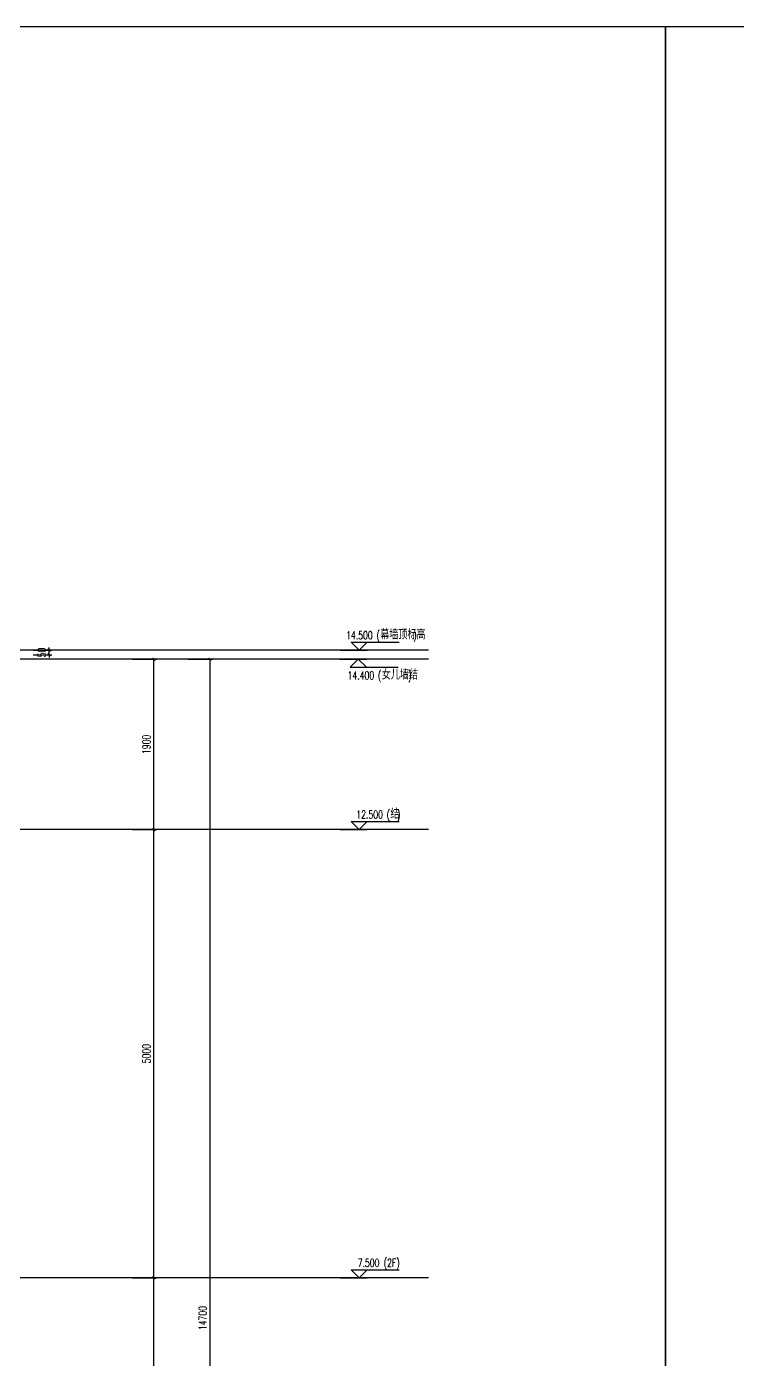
# Model space of a CAD drawing. Extents: x -1899985 to 1774885, y 556286 to 2175695.
# Drawn here: x -1596366 to -1588439, y 574847 to 589713 of the extents above; entities that cross this region are included whole.
import ezdxf

# ---------------------------------------------------------------- set-up
doc = ezdxf.new("R2010")
doc.units = 0
doc.header["$LTSCALE"] = 10
doc.header["$MEASUREMENT"] = 0
doc.linetypes.add('20剖面图$0$__DASH', pattern=[0.35, 0.25, -0.1])
doc.linetypes.add('20剖面图$0$DOTE', pattern=[2.42, 2, -0.2, 0.02, -0.2])
doc.layers.get('Defpoints').update_dxf_attribs({"color": 210})
for name, color, linetype in [('20剖面图$0$A-AXIS-D', 1, 'Continuous'), ('20剖面图$0$A-AXIS-DOTE', 14, '20剖面图$0$DOTE'), ('20剖面图$0$A-AXIS-DP', 126, 'Continuous'), ('20剖面图$0$DIM_ELEV', 3, 'Continuous'), ('20剖面图$0$PUB_TEXT', 7, 'Continuous'), ('A-LIN-V', 9, 'Continuous')]:
    doc.layers.add(name, color=color, linetype=linetype)
doc.styles.add('20剖面图$0$_TCH_DIM', font='SIMPLEX', dxfattribs={"bigfont": 'GBCBIG'})
doc.styles.add('20剖面图$0$_TCH_DIM_T3', font='SIMPLEX', dxfattribs={"width": 0.705882, "bigfont": 'GBCBIG'})
doc.dimstyles.new('20剖面图$0$_TCH_ARCH&&30', dxfattribs={"dimtxt": 89.25, "dimasz": 30, "dimexe": 30, "dimexo": 30, "dimgap": 37.875, "dimtad": 1, "dimdec": 0, "dimzin": 0, "dimdsep": 46, "dimtxsty": '20剖面图$0$_TCH_DIM_T3', "dimblk": '20剖面图$0$_ArchTick', "dimcen": 0.09, "dimclrt": 7, "dimazin": 2, "dimtfac": 1, "dimtdec": 0, "dimtix": 1, "dimtmove": 2, "dimatfit": 3, "dimfxl": 1, "dimtolj": 1, "dimtzin": 0, "dimarcsym": 0})

# ---------------------------------------------------------------- blocks, each defined once
blk = doc.blocks.new('20剖面图$0$_ArchTick')
at = {"color": 0, "linetype": 'ByBlock', "const_width": 0.4}
blk.add_lwpolyline([(-0.5, -0.5), (0.5, 0.5)], dxfattribs=at)
blk = doc.blocks.new('*D181')
at = {"layer": '20剖面图$0$A-AXIS-D', "color": 0, "lineweight": -2, "transparency": 16777216}
for p, q in [((-1595187, 575757), (-1594917, 575757)), ((-1594947, 568257), (-1594947, 575757)), ((-1595187, 568257), (-1594917, 568257))]:
    blk.add_line(p, q, dxfattribs=at)
at = {"layer": 'Defpoints', "color": 0, "transparency": 16777216}
for p in [(-1595217, 575757), (-1594947, 575757), (-1595217, 568257)]:
    blk.add_point(p, dxfattribs=at)
at = {"layer": '20剖面图$0$A-AXIS-D', "color": 0, "lineweight": -2, "transparency": 16777216, "xscale": 30, "yscale": 30, "zscale": 30}
for p, rotation in [((-1594947, 575757), 90), ((-1594947, 568257), 270)]:
    blk.add_blockref('20剖面图$0$_ArchTick', p, dxfattribs=dict(at, rotation=rotation))
at = {"layer": '20剖面图$0$A-AXIS-D', "color": 7, "transparency": 16777216, "insert": (-1595030, 572007), "char_height": 89.2, "attachment_point": 5, "rotation": 90, "style": '20剖面图$0$_TCH_DIM_T3'}
blk.add_mtext('\\A1;7500', dxfattribs=at)
blk = doc.blocks.new('*D182')
at = {"layer": '20剖面图$0$A-AXIS-D', "color": 0, "lineweight": -2, "transparency": 16777216}
for p, q in [((-1595187, 580757), (-1594917, 580757)), ((-1594947, 575757), (-1594947, 580757)), ((-1595187, 575757), (-1594917, 575757))]:
    blk.add_line(p, q, dxfattribs=at)
at = {"layer": 'Defpoints', "color": 0, "transparency": 16777216}
for p in [(-1595217, 580757), (-1594947, 580757), (-1595217, 575757)]:
    blk.add_point(p, dxfattribs=at)
at = {"layer": '20剖面图$0$A-AXIS-D', "color": 0, "lineweight": -2, "transparency": 16777216, "xscale": 30, "yscale": 30, "zscale": 30}
for p, rotation in [((-1594947, 580757), 90), ((-1594947, 575757), 270)]:
    blk.add_blockref('20剖面图$0$_ArchTick', p, dxfattribs=dict(at, rotation=rotation))
at = {"layer": '20剖面图$0$A-AXIS-D', "color": 7, "transparency": 16777216, "insert": (-1595030, 578257), "char_height": 89.2, "attachment_point": 5, "rotation": 90, "style": '20剖面图$0$_TCH_DIM_T3'}
blk.add_mtext('\\A1;5000', dxfattribs=at)
blk = doc.blocks.new('*D183')
at = {"layer": '20剖面图$0$A-AXIS-D', "color": 0, "lineweight": -2, "transparency": 16777216}
for p, q in [((-1595187, 582657), (-1594917, 582657)), ((-1594947, 580757), (-1594947, 582657)), ((-1595187, 580757), (-1594917, 580757))]:
    blk.add_line(p, q, dxfattribs=at)
at = {"layer": 'Defpoints', "color": 0, "transparency": 16777216}
for p in [(-1595217, 582657), (-1594947, 582657), (-1595217, 580757)]:
    blk.add_point(p, dxfattribs=at)
at = {"layer": '20剖面图$0$A-AXIS-D', "color": 0, "lineweight": -2, "transparency": 16777216, "xscale": 30, "yscale": 30, "zscale": 30}
for p, rotation in [((-1594947, 582657), 90), ((-1594947, 580757), 270)]:
    blk.add_blockref('20剖面图$0$_ArchTick', p, dxfattribs=dict(at, rotation=rotation))
at = {"layer": '20剖面图$0$A-AXIS-D', "color": 7, "transparency": 16777216, "insert": (-1595030, 581707), "char_height": 89.2, "attachment_point": 5, "rotation": 90, "style": '20剖面图$0$_TCH_DIM_T3'}
blk.add_mtext('\\A1;1900', dxfattribs=at)
blk = doc.blocks.new('*D185')
at = {"layer": '20剖面图$0$A-AXIS-D', "color": 0, "lineweight": -2, "transparency": 16777216}
for p, q in [((-1594569, 582657), (-1594291, 582657)), ((-1594321, 567957), (-1594321, 582657)), ((-1594569, 567957), (-1594291, 567957))]:
    blk.add_line(p, q, dxfattribs=at)
at = {"layer": 'Defpoints', "color": 0, "transparency": 16777216}
for p in [(-1594599, 582657), (-1594321, 582657), (-1594599, 567957)]:
    blk.add_point(p, dxfattribs=at)
at = {"layer": '20剖面图$0$A-AXIS-D', "color": 0, "lineweight": -2, "transparency": 16777216, "xscale": 30, "yscale": 30, "zscale": 30}
for p, rotation in [((-1594321, 582657), 90), ((-1594321, 567957), 270)]:
    blk.add_blockref('20剖面图$0$_ArchTick', p, dxfattribs=dict(at, rotation=rotation))
at = {"layer": '20剖面图$0$A-AXIS-D', "color": 7, "transparency": 16777216, "insert": (-1594403, 575307), "char_height": 89.2, "attachment_point": 5, "rotation": 90, "style": '20剖面图$0$_TCH_DIM_T3'}
blk.add_mtext('\\A1;14700', dxfattribs=at)
blk = doc.blocks.new('*D298')
at = {"layer": '20剖面图$0$A-AXIS-DP', "color": 0, "lineweight": -2, "transparency": 16777216}
for p, q in [((-1596292, 582757), (-1596086, 582757)), ((-1596116, 582757), (-1596116, 582787)), ((-1596116, 582707), (-1596116, 582757)), ((-1596292, 582707), (-1596086, 582707)), ((-1596116, 582707), (-1596116, 582677))]:
    blk.add_line(p, q, dxfattribs=at)
at = {"layer": 'Defpoints', "color": 0, "transparency": 16777216}
for p in [(-1596322, 582757), (-1596116, 582757), (-1596322, 582707)]:
    blk.add_point(p, dxfattribs=at)
at = {"layer": '20剖面图$0$A-AXIS-DP', "color": 0, "lineweight": -2, "transparency": 16777216, "xscale": 30, "yscale": 30, "zscale": 30}
for p, rotation in [((-1596116, 582757), 270), ((-1596116, 582707), 90)]:
    blk.add_blockref('20剖面图$0$_ArchTick', p, dxfattribs=dict(at, rotation=rotation))
at = {"layer": '20剖面图$0$A-AXIS-DP', "color": 7, "transparency": 16777216, "insert": (-1596198, 582732), "char_height": 89.2, "attachment_point": 5, "rotation": 90, "style": '20剖面图$0$_TCH_DIM_T3'}
blk.add_mtext('\\A1;50', dxfattribs=at)
blk = doc.blocks.new('20剖面图')
at = {"layer": '20剖面图$0$A-AXIS-DOTE', "linetype": '20剖面图$0$__DASH', "ltscale": 2}
for p, q in [((-1591884.5, 582757.5), (-1602703.6, 582757.5)), ((-1591884.5, 582657.5), (-1602703.6, 582657.5)), ((-1591884.5, 580757.5), (-1602703.6, 580757.5)), ((-1591884.5, 575757.5), (-1602703.6, 575757.5))]:
    blk.add_line(p, q, dxfattribs=at)
at = {"layer": '20剖面图$0$DIM_ELEV'}
for p, q in [((-1592867.9, 582757.5), (-1592567.9, 582757.5)), ((-1592657.9, 582757.5), (-1592747.9, 582847.5)), ((-1592747.9, 582847.5), (-1592211.5, 582847.5)), ((-1592657.9, 582757.5), (-1592567.9, 582847.5)), ((-1592877.1, 582657.5), (-1592577.1, 582657.5)), ((-1592667.1, 582657.5), (-1592757.1, 582567.5)), ((-1592667.1, 582657.5), (-1592577.1, 582567.5)), ((-1592757.1, 582567.5), (-1592220.7, 582567.5)), ((-1592657.9, 580757.5), (-1592747.9, 580847.5)), ((-1592747.9, 580847.5), (-1592211.5, 580847.5)), ((-1592657.9, 580757.5), (-1592567.9, 580847.5)), ((-1592867.9, 580757.5), (-1592567.9, 580757.5)), ((-1592867.9, 575757.5), (-1592567.9, 575757.5)), ((-1592657.9, 575757.5), (-1592747.9, 575847.5)), ((-1592747.9, 575847.5), (-1592211.5, 575847.5)), ((-1592657.9, 575757.5), (-1592567.9, 575847.5))]:
    blk.add_line(p, q, dxfattribs=at)
at = {"layer": '20剖面图$0$PUB_TEXT', "style": '20剖面图$0$_TCH_DIM', "width": 0.705882}
for s, height, p in [('14.500', 89.25, (-1592803.2, 582879)), ('(', 89.2, (-1592464.2, 582879)), (')', 89.2, (-1592053.6, 582879)), ('14.400', 89.25, (-1592786.6, 582431)), ('(', 89.2, (-1592447.6, 582431)), (')', 89.2, (-1592110.7, 582431)), ('12.500', 89.25, (-1592689.2, 580879)), ('(', 89.2, (-1592350.2, 580879)), (')', 89.2, (-1592234.5, 580879)), ('7.500', 89.25, (-1592674.2, 575879)), ('(2F)', 89.25, (-1592383.2, 575879))]:
    blk.add_text(s, height=height, dxfattribs=at).set_placement(p)
at = {"layer": '20剖面图$0$PUB_TEXT', "style": '20剖面图$0$_TCH_DIM'}
for s, height, p in [('幕墙顶标高', 101.28, (-1592422.2, 582879)), ('女儿墙结', 101.28, (-1592405.6, 582431)), ('结', 101.3, (-1592308.2, 580879))]:
    blk.add_text(s, height=height, dxfattribs=at).set_placement(p)
at = {"layer": '20剖面图$0$A-AXIS-D'}
for p1, p2, distance, picture, middle in [((-1595217.2, 580757.5), (-1595217.2, 582657.5), -270, '*D183', (-1595029.7, 581707.5)), ((-1594599.1, 567957.5), (-1594599.1, 582657.5), -278.5, '*D185', (-1594403.1, 575307.5)), ((-1595217.2, 575757.5), (-1595217.2, 580757.5), -270, '*D182', (-1595029.7, 578257.5)), ((-1595217.2, 568257.5), (-1595217.2, 575757.5), -270, '*D181', (-1595029.7, 572007.5))]:
    dim = blk.add_aligned_dim(p1=p1, p2=p2, distance=distance, dimstyle='20剖面图$0$_TCH_ARCH&&30', dxfattribs=at)
    dim.commit()
    dim.dimension.update_dxf_attribs({"geometry": picture, "text_midpoint": middle})
at = {"layer": '20剖面图$0$A-AXIS-DP'}
dim = blk.add_aligned_dim(p1=(-1596322.4, 582707.5), p2=(-1596322.4, 582757.5), distance=-206.8, dimstyle='20剖面图$0$_TCH_ARCH&&30', dxfattribs=at)
dim.commit()
dim.dimension.update_dxf_attribs({"geometry": '*D298', "text_midpoint": (-1596198.1, 582732.5)})

msp = doc.modelspace()

# ---------------------------------------------------------------- block references
at = {"layer": 'A-LIN-V'}
msp.add_blockref('20剖面图', (0, 0), dxfattribs=at)

# ---------------------------------------------------------------- next in the draw order: linework, layer by layer
for points in [[(-1607876, 589713), (-1589238.7, 589713), (-1589238.7, 561650.4), (-1607876, 561650.4)], [(-1589238.7, 589713), (-1568076.8, 589713), (-1568076.8, 563027.3), (-1589238.7, 563027.3)]]:
    msp.add_lwpolyline(points, close=True, dxfattribs=at)

doc.saveas('drawing.dxf')
